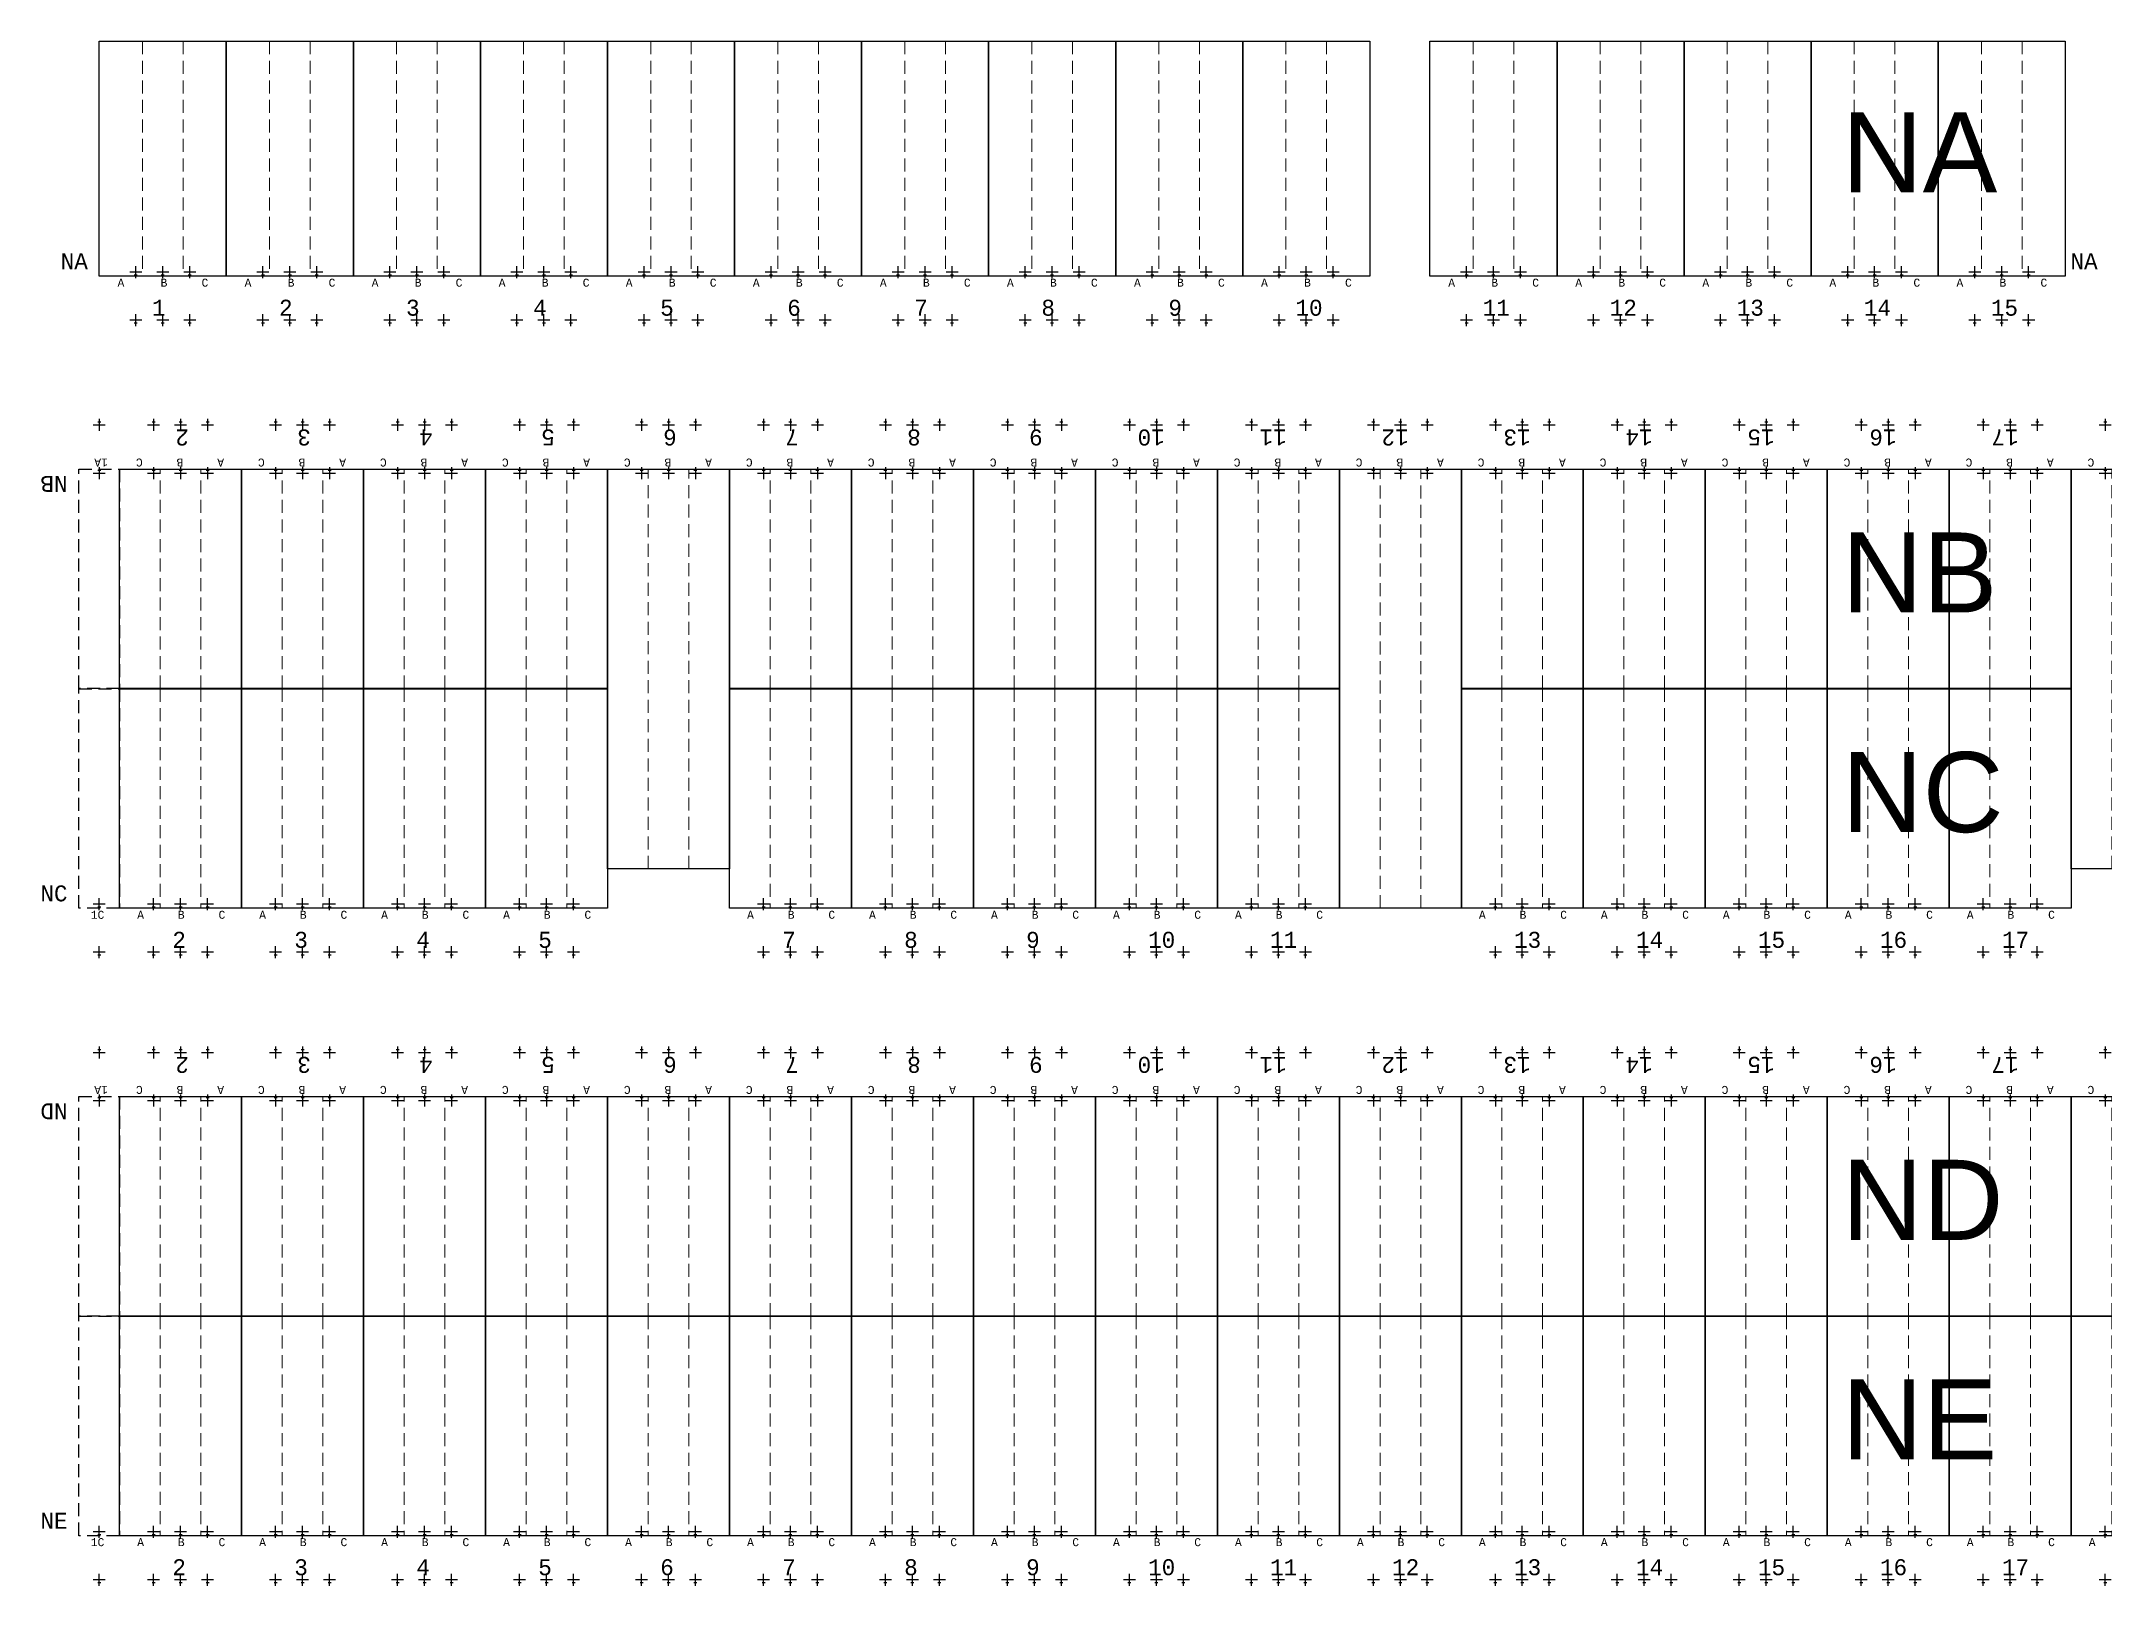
# Model space of a CAD drawing. Header units: millimetres. Extents: x 943 to 655635, y 611 to 177910.
# Drawn here: x 368404 to 419969, y 139329 to 177909 of the extents above; entities that cross this region are included whole.
import ezdxf

# ---------------------------------------------------------------- set-up
doc = ezdxf.new("R2010")
doc.units = ezdxf.units.MM
doc.linetypes.add('DASHED', pattern=[0.75, 0.5, -0.25])
doc.layers.add('Bin location transponder', color=250, linetype='Continuous')
doc.layers.add('WF_numbers', color=6, linetype='Continuous')
for name, color, linetype, lineweight in [('WF buffer', 1, 'DASHED', 30), ('WF transponder', 3, 'Continuous', 30), ('WF_all_bays', 5, 'Continuous', 30), ('WF_sketch_stock_areas', 30, 'Continuous', 30), ('WF_text', 252, 'Continuous', 30)]:
    doc.layers.add(name, color=color, linetype=linetype, lineweight=lineweight)
doc.styles.add('WF_txt', font='consola.ttf')
doc.styles.add('WF_txt_notes', font='arial.ttf')

# ---------------------------------------------------------------- blocks, each defined once
blk = doc.blocks.new('Bin location transponder')
at = {"layer": 'Bin location transponder', "color": 3, "lineweight": 30}
for p, q in [((-600, 0), (600, 0)), ((-150, 300), (150, 300)), ((0, 600), (0, -600))]:
    blk.add_line(p, q, dxfattribs=at)
blk = doc.blocks.new('WF 10x18ft bay')
at = {"layer": 'WF_all_bays', "linetype": 'DASHED', "lineweight": 5, "ltscale": 650}
for p, q in [((1016, 5486), (1016, 0)), ((2032, 5486), (2032, 0))]:
    blk.add_line(p, q, dxfattribs=at)
at = {"layer": 'WF_all_bays'}
blk.add_lwpolyline([(0, 5486), (3048, 5486), (3048, 0), (0, 0)], close=True, dxfattribs=at)
at = {"layer": 'WF transponder', "xscale": 0.25, "yscale": 0.25, "zscale": 0.25, "rotation": 180.0000000062352}
for p in [(850, 100), (1524, 100), (2198, 100), (850, -1100), (1524, -1100), (2198, -1100)]:
    blk.add_blockref('Bin location transponder', p, dxfattribs=at)
at = {"layer": 'WF_numbers', "linetype": 'DASHED', "char_height": 200, "attachment_point": 1, "rotation": 0, "style": 'WF_txt'}
for s, insert in [('A', (439, -62, -723)), ('B', (1455, -62, -723)), ('C', (2471, -62, -723))]:
    blk.add_mtext_dynamic_manual_height_columns(s, width=423.53, gutter_width=2118, heights=[0], dxfattribs=dict(at, insert=insert))
blk = doc.blocks.new('WF 10x36ft bay')
at = {"layer": 'WF_all_bays', "linetype": 'DASHED', "lineweight": 5, "ltscale": 650}
for p, q in [((1016, 10973), (1016, 0)), ((2032, 10973), (2032, 0))]:
    blk.add_line(p, q, dxfattribs=at)
at = {"layer": 'WF_all_bays'}
blk.add_lwpolyline([(0, 10973), (3048, 10973), (3048, 0), (0, 0)], close=True, dxfattribs=at)
at = {"layer": 'WF transponder', "xscale": 0.25, "yscale": 0.25, "zscale": 0.25, "rotation": 180.0000000062352}
for p in [(850, 100), (1524, 100), (2198, 100), (850, -1100), (1524, -1100), (2198, -1100)]:
    blk.add_blockref('Bin location transponder', p, dxfattribs=at)
at = {"layer": 'WF_numbers', "linetype": 'DASHED', "char_height": 200, "attachment_point": 1, "rotation": 0, "style": 'WF_txt'}
for s, insert in [('A', (439, -62, -723)), ('B', (1455, -62, -723)), ('C', (2471, -62, -723))]:
    blk.add_mtext_dynamic_manual_height_columns(s, width=423.53, gutter_width=2118, heights=[0], dxfattribs=dict(at, insert=insert))
blk = doc.blocks.new('WF 40x216in buffer')
at = {"layer": 'WF buffer', "ltscale": 650}
blk.add_lwpolyline([(0, 5486), (1016, 5486), (1016, 0), (0, 0)], close=True, dxfattribs=at)
at = {"layer": 'WF transponder', "xscale": 0.25, "yscale": 0.25, "zscale": 0.25, "rotation": 180.0000000062352}
for p in [(508, 100), (508, -1100)]:
    blk.add_blockref('Bin location transponder', p, dxfattribs=at)
blk = doc.blocks.new('WF 125x231in bay')
at = {"layer": 'WF_all_bays', "linetype": 'DASHED', "lineweight": 5, "ltscale": 650}
for p, q in [((1079, 5867), (1079, 0)), ((2095, 5867), (2095, 0))]:
    blk.add_line(p, q, dxfattribs=at)
at = {"layer": 'WF_all_bays'}
blk.add_lwpolyline([(0, 5867), (3175, 5867), (3175, 0), (0, 0)], close=True, dxfattribs=at)
at = {"layer": 'WF transponder', "xscale": 0.25, "yscale": 0.25, "zscale": 0.25, "rotation": 180.0000000062352}
for p in [(913, 100), (1587, 100), (2261, 100), (913, -1100), (1587, -1100), (2261, -1100)]:
    blk.add_blockref('Bin location transponder', p, dxfattribs=at)
at = {"layer": 'WF_numbers', "linetype": 'DASHED', "char_height": 200, "attachment_point": 1, "rotation": 0, "style": 'WF_txt'}
for s, insert in [('A', (457, -62, -723)), ('B', (1532, -62, -723)), ('C', (2556, -62, -723))]:
    blk.add_mtext_dynamic_manual_height_columns(s, width=423.53, gutter_width=2118, heights=[0], dxfattribs=dict(at, insert=insert))
blk = doc.blocks.new('WF 10x34ft bay')
at = {"layer": 'WF_all_bays', "linetype": 'DASHED', "lineweight": 5, "ltscale": 650}
for p, q in [((1016, 9990), (1016, 0)), ((2032, 9990), (2032, 0))]:
    blk.add_line(p, q, dxfattribs=at)
at = {"layer": 'WF_all_bays'}
blk.add_lwpolyline([(0, 9990), (3048, 9990), (3048, 0), (0, 0)], close=True, dxfattribs=at)
at = {"layer": 'WF transponder', "xscale": 0.25, "yscale": 0.25, "zscale": 0.25, "rotation": 180}
for p in [(850, 100), (1524, 100), (2198, 100), (850, -1100), (1524, -1100), (2198, -1100)]:
    blk.add_blockref('Bin location transponder', p, dxfattribs=at)
at = {"layer": 'WF_numbers', "linetype": 'DASHED', "char_height": 200, "attachment_point": 1, "rotation": 0, "style": 'WF_txt'}
for s, insert in [('A', (439, -62, -723)), ('B', (1455, -62, -723)), ('C', (2471, -62, -723))]:
    blk.add_mtext_dynamic_manual_height_columns(s, width=423.53, gutter_width=2118, heights=[0], dxfattribs=dict(at, insert=insert))

msp = doc.modelspace()

# ---------------------------------------------------------------- block references
at = {"layer": 'WF_all_bays'}
for name, p in [('WF 125x231in bay', (369854, 172041, -162219)), ('WF 125x231in bay', (373029, 172041, -162219)), ('WF 125x231in bay', (376204, 172041, -162219)), ('WF 125x231in bay', (379379, 172041, -162219)), ('WF 125x231in bay', (382554, 172041, -162219)), ('WF 125x231in bay', (385729, 172041, -162219)), ('WF 125x231in bay', (388904, 172041, -162219)), ('WF 125x231in bay', (392079, 172041, -162219)), ('WF 125x231in bay', (395254, 172041, -162219)), ('WF 125x231in bay', (398429, 172041, -162219)), ('WF 125x231in bay', (403107, 172041, -162219)), ('WF 125x231in bay', (406282, 172041, -162219)), ('WF 125x231in bay', (409457, 172041, -162219)), ('WF 125x231in bay', (412632, 172041, -162219)), ('WF 125x231in bay', (415807, 172041, -162219)), ('WF 10x18ft bay', (370363, 156251, -162219)), ('WF 10x18ft bay', (373411, 156251, -162219)), ('WF 10x18ft bay', (376459, 156251, -162219)), ('WF 10x18ft bay', (379507, 156251, -162219)), ('WF 10x18ft bay', (385603, 156251, -162219)), ('WF 10x18ft bay', (388651, 156251, -162219)), ('WF 10x18ft bay', (391699, 156251, -162219)), ('WF 10x18ft bay', (394747, 156251, -162219)), ('WF 10x18ft bay', (397795, 156251, -162219)), ('WF 10x18ft bay', (403891, 156251, -162219)), ('WF 10x18ft bay', (406939, 156251, -162219)), ('WF 10x18ft bay', (409987, 156251, -162219)), ('WF 10x18ft bay', (413035, 156251, -162219)), ('WF 10x18ft bay', (416083, 156251, -162219)), ('WF 10x18ft bay', (370363, 140579, -162219)), ('WF 10x18ft bay', (373411, 140579, -162219)), ('WF 10x18ft bay', (376459, 140579, -162219)), ('WF 10x18ft bay', (379507, 140579, -162219)), ('WF 10x18ft bay', (382555, 140579, -162219)), ('WF 10x18ft bay', (385603, 140579, -162219)), ('WF 10x18ft bay', (388651, 140579, -162219)), ('WF 10x18ft bay', (391699, 140579, -162219)), ('WF 10x18ft bay', (394747, 140579, -162219)), ('WF 10x18ft bay', (397795, 140579, -162219)), ('WF 10x18ft bay', (400843, 140579, -162219)), ('WF 10x18ft bay', (403891, 140579, -162219)), ('WF 10x18ft bay', (406939, 140579, -162219)), ('WF 10x18ft bay', (409987, 140579, -162219)), ('WF 10x18ft bay', (413035, 140579, -162219)), ('WF 10x18ft bay', (416083, 140579, -162219)), ('WF 10x18ft bay', (419131, 140579, -162219))]:
    msp.add_blockref(name, p, dxfattribs=at)
for name, p, rotation in [('WF 10x18ft bay', (373411, 167224, -162219), 179.9999999999069), ('WF 10x18ft bay', (376459, 167224, -162219), 179.9999999999069), ('WF 10x18ft bay', (379507, 167224, -162219), 179.9999999999069), ('WF 10x18ft bay', (382555, 167224, -162219), 179.9999999999069), ('WF 10x18ft bay', (388651, 167224, -162219), 179.9999999999069), ('WF 10x18ft bay', (391699, 167224, -162219), 179.9999999999069), ('WF 10x18ft bay', (394747, 167224, -162219), 179.9999999999069), ('WF 10x18ft bay', (397795, 167224, -162219), 179.9999999999069), ('WF 10x18ft bay', (400843, 167224, -162219), 179.9999999999069), ('WF 10x36ft bay', (403891, 167224, -162219), 180.0000000000523), ('WF 10x18ft bay', (406939, 167224, -162219), 179.9999999999069), ('WF 10x18ft bay', (409987, 167224, -162219), 179.9999999999069), ('WF 10x18ft bay', (413035, 167224, -162219), 179.9999999999069), ('WF 10x18ft bay', (416083, 167224, -162219), 179.9999999999069), ('WF 10x18ft bay', (419131, 167224, -162219), 179.9999999999069), ('WF 10x18ft bay', (373411, 151552, -162219), 179.9999999999069), ('WF 10x18ft bay', (376459, 151552, -162219), 179.9999999999069), ('WF 10x18ft bay', (379507, 151552, -162219), 179.9999999999069), ('WF 10x18ft bay', (382555, 151552, -162219), 179.9999999999069), ('WF 10x18ft bay', (385603, 151552, -162219), 179.9999999999069), ('WF 10x18ft bay', (388651, 151552, -162219), 179.9999999999069), ('WF 10x18ft bay', (391699, 151552, -162219), 179.9999999999069), ('WF 10x18ft bay', (394747, 151552, -162219), 179.9999999999069), ('WF 10x18ft bay', (397795, 151552, -162219), 179.9999999999069), ('WF 10x18ft bay', (400843, 151552, -162219), 179.9999999999069), ('WF 10x18ft bay', (403891, 151552, -162219), 179.9999999999069), ('WF 10x18ft bay', (406939, 151552, -162219), 179.9999999999069), ('WF 10x18ft bay', (409987, 151552, -162219), 179.9999999999069), ('WF 10x18ft bay', (413035, 151552, -162219), 179.9999999999069), ('WF 10x18ft bay', (416083, 151552, -162219), 179.9999999999069), ('WF 10x18ft bay', (419131, 151552, -162219), 179.9999999999069), ('WF 10x18ft bay', (422179, 151552, -162219), 179.9999999999069)]:
    msp.add_blockref(name, p, dxfattribs=dict(at, rotation=rotation))
at = {"layer": 'WF_all_bays', "color": 7, "true_color": 0xffffff, "rotation": 180}
for p in [(385603, 167224, -162219), (422179, 167224, -162219)]:
    msp.add_blockref('WF 10x34ft bay', p, dxfattribs=at)
at = {"layer": 'WF_sketch_stock_areas'}
for p, rotation in [((370363, 167224, -162219), 179.9999999991718), ((370363, 151552, -162219), 179.9999999998721)]:
    msp.add_blockref('WF 40x216in buffer', p, dxfattribs=dict(at, rotation=rotation))
for p in [(369347, 156251, -162219), (369347, 140579, -162219)]:
    msp.add_blockref('WF 40x216in buffer', p, dxfattribs=at)

# ---------------------------------------------------------------- texts
at = {"layer": 'WF_numbers', "linetype": 'DASHED', "char_height": 400, "style": 'WF_txt'}
for s, insert, attachment_point in [('NA', (369568, 172614, -324439), 3), ('NA', (419791, 172614, -324439), 3), ('1', (371171, 171453, -162219), 1), ('2', (374346, 171453, -162219), 1), ('3', (377521, 171453, -162219), 1), ('4', (380696, 171453, -162219), 1), ('5', (383871, 171453, -162219), 1), ('6', (387046, 171453, -162219), 1), ('7', (390221, 171453, -162219), 1), ('8', (393396, 171453, -162219), 1), ('9', (396571, 171453, -162219), 1), ('10', (399746, 171453, -162219), 1), ('11', (404424, 171453, -162219), 1), ('12', (407599, 171453, -162219), 1), ('13', (410774, 171453, -162219), 1), ('14', (413949, 171453, -162219), 1), ('15', (417124, 171453, -162219), 1), ('NC', (369061, 156823, -324439), 3), ('2', (371680, 155663, -162219), 1), ('3', (374728, 155663, -162219), 1), ('4', (377776, 155663, -162219), 1), ('5', (380824, 155663, -162219), 1), ('7', (386920, 155663, -162219), 1), ('8', (389968, 155663, -162219), 1), ('9', (393016, 155663, -162219), 1), ('10', (396064, 155663, -162219), 1), ('11', (399112, 155663, -162219), 1), ('13', (405208, 155663, -162219), 1), ('14', (408256, 155663, -162219), 1), ('15', (411304, 155663, -162219), 1), ('16', (414352, 155663, -162219), 1), ('17', (417400, 155663, -162219), 1), ('NE', (369061, 141151, -324439), 3), ('2', (371680, 139991, -162219), 1), ('3', (374728, 139991, -162219), 1), ('4', (377776, 139991, -162219), 1), ('5', (380824, 139991, -162219), 1), ('6', (383872, 139991, -162219), 1), ('7', (386920, 139991, -162219), 1), ('8', (389968, 139991, -162219), 1), ('9', (393016, 139991, -162219), 1), ('10', (396064, 139991, -162219), 1), ('11', (399112, 139991, -162219), 1), ('12', (402160, 139991, -162219), 1), ('13', (405208, 139991, -162219), 1), ('14', (408256, 139991, -162219), 1), ('15', (411304, 139991, -162219), 1), ('16', (414352, 139991, -162219), 1), ('17', (417400, 139991, -162219), 1)]:
    msp.add_mtext_dynamic_manual_height_columns(s, width=423.53, gutter_width=2118, heights=[0], dxfattribs=dict(at, insert=insert, attachment_point=attachment_point))
at = {"layer": 'WF_numbers', "linetype": 'DASHED', "attachment_point": 1, "style": 'WF_txt'}
for s, insert, char_height, rotation in [('2', (372094, 167812, -162219), 400, 180), ('3', (375142, 167812, -162219), 400, 180), ('4', (378190, 167812, -162219), 400, 180), ('5', (381238, 167812, -162219), 400, 180), ('6', (384286, 167812, -162219), 400, 180), ('7', (387334, 167812, -162219), 400, 180), ('8', (390382, 167812, -162219), 400, 180), ('9', (393430, 167812, -162219), 400, 180), ('10', (396478, 167812, -162219), 400, 180), ('11', (399526, 167812, -162219), 400, 180), ('12', (402574, 167812, -162219), 400, 180), ('13', (405622, 167812, -162219), 400, 180), ('14', (408670, 167812, -162219), 400, 180), ('15', (411718, 167812, -162219), 400, 180), ('16', (414766, 167812, -162219), 400, 180), ('17', (417814, 167812, -162219), 400, 180), ('1A', (370068, 167286, -162943), 200, 180), ('NB', (369061, 166651, -324439), 400, 180), ('1C', (369642, 156188, -162943), 200, 0), ('2', (372094, 152140, -162219), 400, 180), ('3', (375142, 152140, -162219), 400, 180), ('4', (378190, 152140, -162219), 400, 180), ('5', (381238, 152140, -162219), 400, 180), ('6', (384286, 152140, -162219), 400, 180), ('7', (387334, 152140, -162219), 400, 180), ('8', (390382, 152140, -162219), 400, 180), ('9', (393430, 152140, -162219), 400, 180), ('10', (396478, 152140, -162219), 400, 180), ('11', (399526, 152140, -162219), 400, 180), ('12', (402574, 152140, -162219), 400, 180), ('13', (405622, 152140, -162219), 400, 180), ('14', (408670, 152140, -162219), 400, 180), ('15', (411718, 152140, -162219), 400, 180), ('16', (414766, 152140, -162219), 400, 180), ('17', (417814, 152140, -162219), 400, 180), ('1A', (370068, 151614, -162943), 200, 180), ('ND', (369061, 150979, -324439), 400, 180), ('1C', (369642, 140517, -162943), 200, 0)]:
    msp.add_mtext_dynamic_manual_height_columns(s, width=423.53, gutter_width=2118, heights=[0], dxfattribs=dict(at, insert=insert, char_height=char_height, rotation=rotation))
at = {"layer": 'WF_text', "char_height": 2000, "attachment_point": 1, "style": 'WF_txt_notes'}
for s, insert in [('NA', (413403, 176135, -162581)), ('NB', (413403, 165640, -162581)), ('NC', (413403, 160154, -162581)), ('ND', (413403, 149968, -162581)), ('NE', (413403, 144482, -162581))]:
    msp.add_mtext_dynamic_manual_height_columns(s, width=1096.38, gutter_width=2118, heights=[0], dxfattribs=dict(at, insert=insert))

doc.saveas('drawing.dxf')
